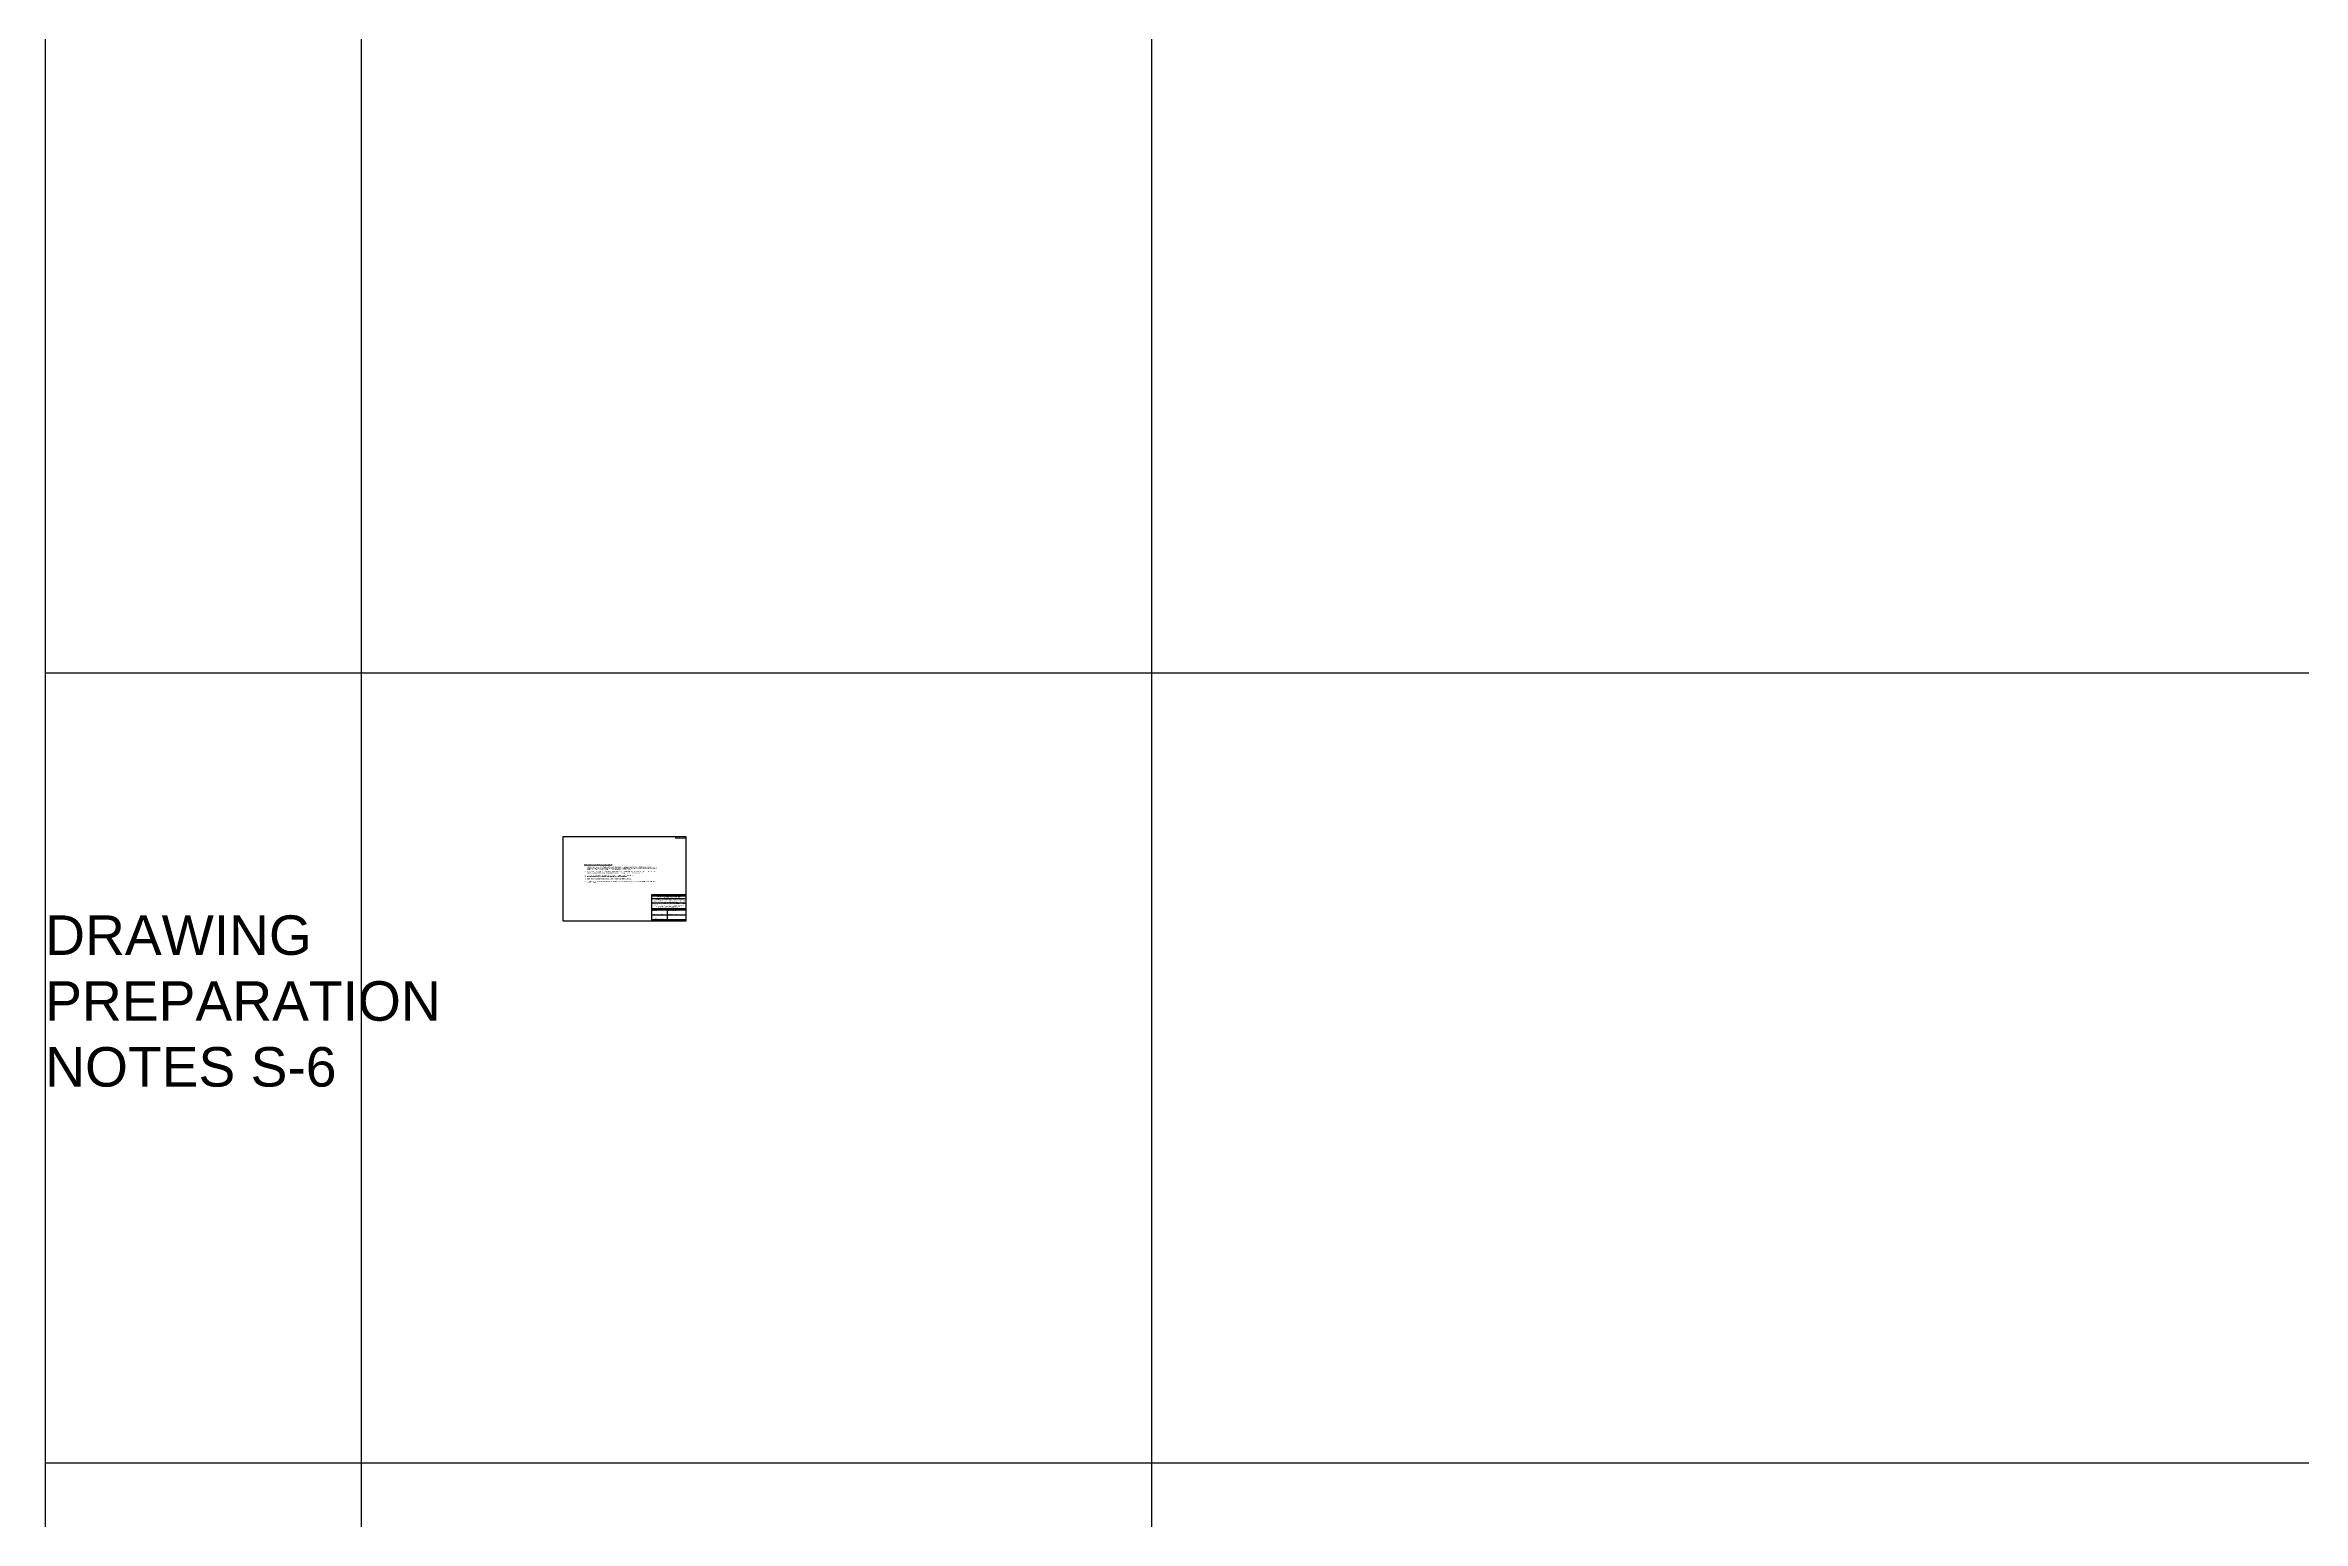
# Model space of a CAD drawing. Header units: inches. Extents: x -8940 to 26362, y -28010 to 990.
# Drawn here: x 3489 to 6346, y -10083 to -8216 of the extents above; entities that cross this region are included whole.
import ezdxf
from ezdxf.enums import TextEntityAlignment as Align

# ---------------------------------------------------------------- set-up
doc = ezdxf.new("R2010")
doc.units = ezdxf.units.IN
doc.header["$MEASUREMENT"] = 0
doc.layers.add('Construction Line', color=10, linetype='Continuous')
doc.layers.add('LINE', color=7, linetype='Continuous')
doc.layers.add('Layer1', color=7, linetype='Continuous', lineweight=13)
doc.styles.add('Kazi_T_H', font='timesbd.ttf')
doc.styles.get("Standard").update_dxf_attribs({"font": 'arial.ttf'})

msp = doc.modelspace()

# ---------------------------------------------------------------- linework, layer by layer
at = {"layer": 'Construction Line'}
for p, q in [((3488.823672, 990.024943), (3488.823672, -28009.975057)), ((3888.823672, 990.024943), (3888.823672, -28009.975057)), ((4888.823672, 990.024943), (4888.823672, -28009.975057)), ((3488.823672, -9009.975057), (26362.295749, -9009.975057)), ((3488.823672, -10009.975057), (26362.295749, -10009.975057))]:
    msp.add_line(p, q, dxfattribs=at)
at = {"layer": 'LINE', "color": 0, "linetype": 'ByBlock', "lineweight": -3, "ltscale": 0.5}
for p, q in [((4299.624254, -9290.809748), (4255.95038, -9290.809748)), ((4255.95038, -9290.809748), (4255.95038, -9324.137983)), ((4299.624254, -9292.806026), (4255.95038, -9292.806026)), ((4299.624254, -9301.380793), (4255.95038, -9301.380793)), ((4299.685817, -9295.987909), (4256.011943, -9295.987909)), ((4299.685817, -9308.529988), (4256.011943, -9308.529988)), ((4299.685817, -9310.506878), (4256.011943, -9310.506878)), ((4276.342758, -9322.228251), (4276.342758, -9310.506878)), ((4256.011943, -9316.367564), (4299.685817, -9316.367564)), ((4256.011943, -9322.228251), (4299.685817, -9322.228251)), ((4273.589202, -9324.137983), (4273.589202, -9322.228251))]:
    msp.add_line(p, q, dxfattribs=at)
msp.add_lwpolyline([(4144.153488, -9217.079633), (4299.624254, -9217.079633), (4299.624254, -9324.137983), (4144.153488, -9324.137983)], close=True, dxfattribs=at)
at = {"layer": 'LINE', "color": 7, "lineweight": 13, "ltscale": 0.5}
msp.add_lwpolyline([(4299.624254, -9217.079633), (4286.408604, -9217.079633), (4286.408604, -9219.113306), (4299.624254, -9219.113306)], close=True, dxfattribs=at)

# ---------------------------------------------------------------- texts
at = {"layer": 'Construction Line', "insert": (3488.823672, -9317.002006), "char_height": 50, "attachment_point": 1}
msp.add_mtext_dynamic_manual_height_columns('DRAWING PREPARATION NOTES S-6', width=495.95893256, gutter_width=1, heights=[270.648674], dxfattribs=at)
at = {"layer": 'Layer1', "insert": (4171.040261, -9252.299675), "char_height": 0.9, "attachment_point": 1}
msp.add_mtext_dynamic_manual_height_columns('\\A1;{\\fCambria|b1|i0|c0|p18;\\LDURING CONSTRUCTION, MONITORING AND ADAPTATION:\\P\\P\\pxi-3.00111,l3.73889,t3.73889;\\l1.^IAS DECISION TAKEN ON JOINT DISCUSSION MEETING MENTIONED IN DESIGN PREPARATION NOTES FIELD OFFICE SHALL MAKE NECESSARY ARRANGMENT FOR MULTIBEAM BATHYMETRY SURVEY AS REQUIRED AND SCHEDULED BY THE CONCERNED DESIGN AND FIELD OFFICE. BASED ON WORK EXECUTION SPEED,FLOOD CONDITION SURVEY MAY SCHEDULED ON EVERY 7-15 DAYS.\\P\\pi0,l0,tz;\\C7;           \\C256;\\P\\pi-3.00111,l3.73889,t3.73889;2.^IDATA COLLECTION AND DATA PROCESSING OF MULTIBEAM SURVEY SHALL BE CARRIED OUT BY JOINT TEAM OF KUSTIA MORPHOLOGY DIVISION AND IWM. AN ENGINEER NOMINATED BY CONCERNED DESIGN OFFICE SHALL BE PRESENT DURING DATA COLLECTION. \\P\\pi0,l0,tz;\\P\\pi-3.00111,l3.73889,t3.73889;3.^ISURVEY TEAM SHALL SUBMIT PROCESSED DATA IN FORMAT REQUIRED BY  THE DESIGN CIRCLE-5.\\P4.^INECESSARY PROVISION SHALL BE MADE ON REVISED DPP FOR COST OF SURVEYING. \\P\\pi0,l0,tz;\\P\\pi-3.00111,l3.73889,t3.73889;5.^IDESIGN OFFICE SHALL PROPOSE NECESSARY ADAPTATION BASED ON REVISED SURVEY DATA.^J \\P6.^IFIELD OFFICE SHALL MAKE PROVISION FOR 20 M\\H0.7x;\\S3^ ;\\H1.429x;/M ADDITIONAL 250 KG POLYPROPYLENE GEOBAG IN ORDER TO ADDRESS ADAPTATION THAT MAY BE REQUIRED.}', width=92.75347026, gutter_width=1, heights=[30.210758], dxfattribs=at)
at = {"layer": 'LINE', "color": 0, "linetype": 'ByBlock', "lineweight": -3, "ltscale": 0.5, "style": 'Kazi_T_H'}
for s, p in [('DESIGNED BY:', (4256.465237, -9311.491473)), ('RECOMMENDED BY:', (4276.6944, -9311.491473)), ('CHECKED BY :', (4256.465237, -9317.35216)), ('APPROVED BY :', (4276.6944, -9317.35216))]:
    msp.add_text(s, height=0.70328239, dxfattribs=at).set_placement(p)
at = {"layer": 'LINE', "color": 0, "linetype": 'ByBlock', "lineweight": -3, "ltscale": 0.5}
for s, height, p in [('BANGLADESH  WATER  DEVELOPMENT  BOARD', 1.14775954, (4277.542159, -9292.277025)), ('OFFICE OF THE SUPERINTENDING ENGINEER', 0.95730547, (4277.837524, -9293.985588)), ('DESIGN CIRCLE-5', 0.95730547, (4276.849247, -9295.497727))]:
    msp.add_text(s, height=height, dxfattribs=at).set_placement(p, align=Align.CENTER)
at = {"layer": 'LINE', "lineweight": 50, "ltscale": 0.5}
msp.add_text('DRAWING PREPARATION NOTES', height=1.14876656, dxfattribs=at).set_placement((4276.291994, -9310.063835), align=Align.CENTER)
at = {"layer": 'LINE', "color": 0, "linetype": 'ByBlock', "lineweight": -3, "ltscale": 0.5}
for s, p in [('DATE: XX-XX-2025', (4256.201077, -9323.736471)), ('DWG NO.: DC-5-0000-05/XXX', (4273.979482, -9323.681345))]:
    msp.add_text(s, height=1.02180713, dxfattribs=at).set_placement(p)
at = {"layer": 'LINE', "lineweight": 50, "ltscale": 0.5, "style": 'Kazi_T_H'}
for s, p in [('(SHAMMI AKHTER), SDE', (4256.335611, -9316.0353)), ('(MST. TASMEM JAHAN), EE', (4256.353339, -9321.739028)), ('(JAKARIA PERVEZ), SE ', (4276.498575, -9316.039457))]:
    msp.add_text(s, height=0.75531277, dxfattribs=at).set_placement(p)
at = {"layer": 'LINE', "color": 7, "lineweight": 13, "ltscale": 0.5, "insert": (4287.114998, -9217.411599), "char_height": 1.00589809, "width": 13.82416871, "attachment_point": 1}
msp.add_mtext('{\\fTimes New Roman|b1|i0|c0|p18;Sheet No. 06 of 20}', dxfattribs=at)
at = {"layer": 'LINE', "color": 0, "linetype": 'ByBlock', "lineweight": -3, "ltscale": 0.5, "attachment_point": 2}
for s, insert, char_height, width in [('Design of Protective Work along the R/B of Padma River from \\PKM 6.720 to KM 15.720=9.000 KM at Talbaria, Baruipara and Bahalbaria union, Upazila: Mirpur, District: Kushtia\\PKushtia O & M Division, BWDB, Kushtia.', (4277.982162, -9301.663163), 1.053036015, 45.64570872), ('\\pxt3.494;Protection of Talbaria area of Mirpur Upazila & Kamorkandi \\Parea of Shelaidah Union of Kumarkhali Upazila in Kushtia District \\Pfrom the erosion of Padma River', (4279.085014, -9296.633148), 1, 44.69412827)]:
    msp.add_mtext(s, dxfattribs=dict(at, insert=insert, char_height=char_height, width=width))

doc.saveas('drawing.dxf')
